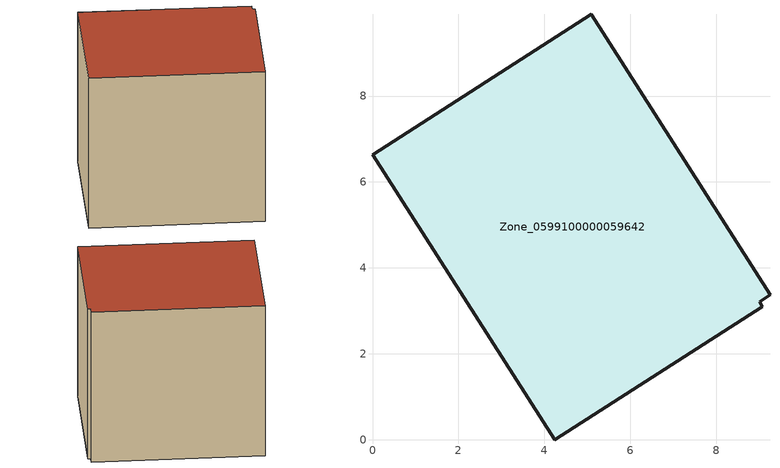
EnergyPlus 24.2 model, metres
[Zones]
Zone_0599100000059642
 floor ground (C_G): 9.25,3.37 9.01,3.21 9.07,3.1 4.24,0 0,6.63 5.09,9.9 z0
 wall outside (C_F): 9.25,3.37 5.09,9.9 0,6.63 4.24,0 9.07,3.1 9.01,3.21 9.25,3.37 z0:7.61
 roof outside (C_R): 9.01,3.21 9.25,3.37 5.09,9.9 0,6.63 4.24,0 9.07,3.1 z7.61
[BUILDING]
Pand.0599100000059642: North Axis=0; Terrain=City; Loads Convergence Tolerance Value=0.04; Temperature Convergence Tolerance Value=0.4; Solar Distribution=FullExterior; Maximum Number of Warmup Days=25; Minimum Number of Warmup Days=1
[Site:Location]
Rotterdam.The.Hague.AP_ZH_NLD Design_Conditions: Latitude=51.96; Longitude=4.45; Time Zone=1; Elevation=-4.5
[SITE:GROUNDTEMPERATURE:BUILDINGSURFACE]
18, 18, 18, 18, 18, 18, 18, 18, 18, 18, 18, 18
[MATERIAL] Thermal Absorptance=0.9; Solar Absorptance=0.7; Visible Absorptance=0.7
Name | Roughness | Thickness | Conductivity | Density | Specific Heat
G.TI.1946-1964 | MediumSmooth | 0.15 | 1 | 540 | 1210
F.TI.1946-1964 | Rough | 0.3 | 0.857143 | 1920 | 840
R.TI.1946-1964 | MediumRough | 0.2 | 0.277778 | 1500 | 1000
[CONSTRUCTION]
C_G: G.TI.1946-1964
C_F: F.TI.1946-1964
C_R: R.TI.1946-1964
[ZONE]
Zone_0599100000059642: Type=1; Multiplier=1; Ceiling Height=Autocalculate; Volume=Autocalculate; Floor Area=autocalculate; Part of Total Floor Area=Yes
[ZONEINFILTRATION:DESIGNFLOWRATE]
Infil_Zone_0599100000059642: Zone or ZoneList or Space or SpaceList=Zone_0599100000059642; Schedule=AlwaysOn; Design Flow Rate Calculation Method=Flow/Area; Flow Rate per Floor Area=0.003; Constant Term Coefficient=1; Temperature Term Coefficient=0; Velocity Term Coefficient=0; Velocity Squared Term Coefficient=0
[HVACTEMPLATE:ZONE:IDEALLOADSAIRSYSTEM]
Zone_0599100000059642: Maximum Heating Supply Air Temperature=50; Minimum Cooling Supply Air Temperature=13; Maximum Heating Supply Air Humidity Ratio=0.0156; Minimum Cooling Supply Air Humidity Ratio=0.0077; Heating Limit=NoLimit; Cooling Limit=NoLimit; Dehumidification Control Type=ConstantSensibleHeatRatio; Cooling Sensible Heat Ratio=0.7; Dehumidification Setpoint=60; Humidification Control Type=None; Humidification Setpoint=30; Outdoor Air Method=None; Outdoor Air Flow Rate per Person=0.00944; Outdoor Air Flow Rate per Zone Floor Area=0; Outdoor Air Flow Rate per Zone=0; Demand Controlled Ventilation Type=None; Outdoor Air Economizer Type=NoEconomizer; Heat Recovery Type=None; Sensible Heat Recovery Effectiveness=0.7; Latent Heat Recovery Effectiveness=0.65
[ZONECONTROL:THERMOSTAT]
ThermostatControl_Zone_0599100000059642: Zone or ZoneList=Zone_0599100000059642; Control Type Schedule=DualSetpointControlType; Control 1=Thermostat_Zone_0599100000059642; Temperature Difference Between Cutout And Setpoint=0
[THERMOSTATSETPOINT:DUALSETPOINT]
Thermostat_Zone_0599100000059642: Heating Setpoint Temperature Schedule=HeatingSetpoint_Zone_0599100000059642; Cooling Setpoint Temperature Schedule=CoolingSetpoint_Zone_0599100000059642
[SCHEDULE:COMPACT]
HeatingSetpoint_Zone_0599100000059642: Through: 12/31, For: AllDays, Until: 24:00, 21
CoolingSetpoint_Zone_0599100000059642: Through: 12/31, For: AllDays, Until: 24:00, 24
DualSetpointControlType: Through: 12/31, For: AllDays, Until: 24:00, 4
AlwaysOn: Through: 12/31, For: AllDays, Until: 24:00, 1
